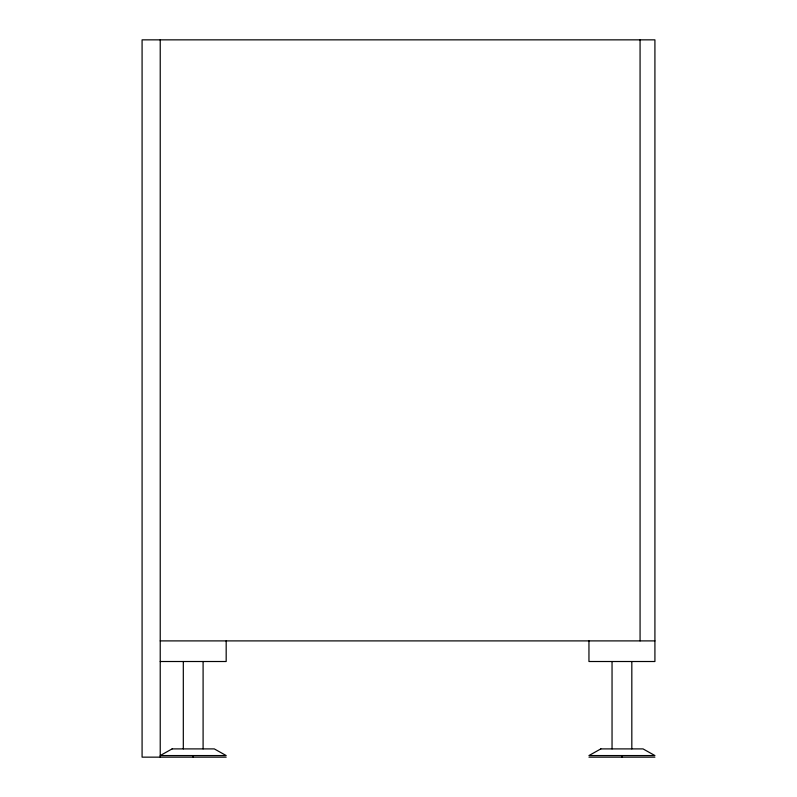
<?xml version="1.0" encoding="UTF-8"?>
<svg xmlns="http://www.w3.org/2000/svg" width="797" height="797" viewBox="0 0 797 797"><rect width="100%" height="100%" fill="white"/><g stroke="black" fill="none" stroke-linecap="round" stroke-linejoin="round"><path stroke-width="1.2" d="M160.227 640.898L654.915 640.898M160.227 661.51L226.179 661.51L226.179 640.898M226.179 757.15L142.085 757.15L142.085 39.85L654.915 39.85L654.915 661.51L588.953 661.51L588.953 640.898M588.953 757.15L654.915 757.15M640.071 39.85L640.071 640.898M631.822 661.51L631.822 748.901M621.939 755.556L621.939 757.15M612.046 661.51L612.046 748.901M203.096 661.51L203.096 748.901M193.203 755.556L193.203 757.15M183.31 661.51L183.31 748.901M160.227 39.85L160.227 757.15M172.102 748.901L160.227 755.556L226.179 755.556L214.303 748.901L172.102 748.901M600.828 748.901L588.953 755.556L654.915 755.556L643.04 748.901L600.828 748.901"/></g></svg>
